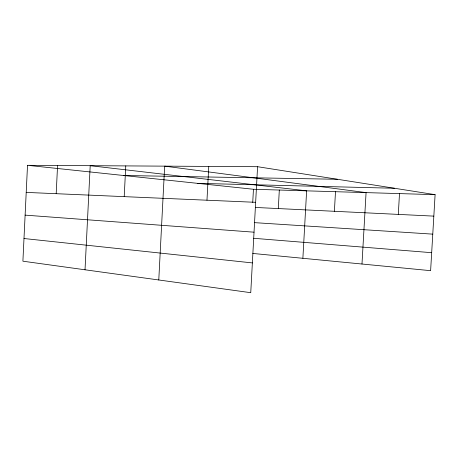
<?xml version="1.0" encoding="UTF-8"?>
<svg xmlns="http://www.w3.org/2000/svg" width="458" height="458" viewBox="0 0 458 458"><rect width="100%" height="100%" fill="white"/><g stroke="black" fill="none" stroke-linecap="round" stroke-linejoin="round"><path stroke-width="0.69" d="M27.514 165.309L22.9 261.197L250.749 292.691L257.579 166.706L27.514 165.309L253.446 189.269L435.1 194.656L430.617 270.672L252.77 253.446M56.191 193.694L57.571 165.493M85.022 269.785L90.203 165.693L306.625 190.843L302.881 258.301M124.21 196.637L125.767 165.905M158.777 279.975L164.668 166.145L366.068 192.606L361.986 264.026M206.976 200.215L208.762 166.409M252.736 202.453L253.446 189.269M278.304 208.567L279.317 190.036M334.392 211.293L335.496 191.702M398.294 214.396L399.502 193.602M123.534 175.494L337.386 179.273M197.616 183.349L394.447 188.255M26.209 192.4L255.65 202.316M255.266 207.445L433.835 216.124M254.442 222.64L432.77 234.141M25.116 215.128L254.03 232.189M253.595 238.28L431.676 252.69M23.993 238.521L252.364 262.915M257.579 166.706L435.1 194.656"/></g></svg>
